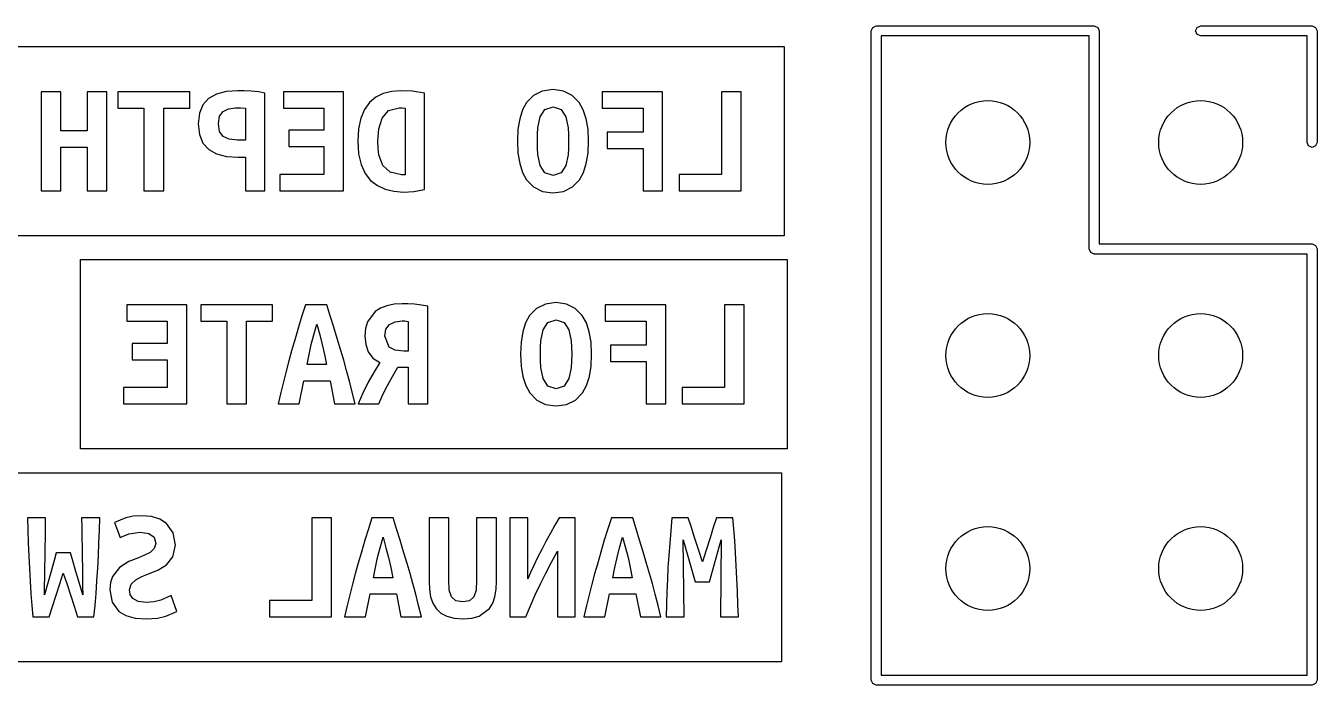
# Model space of a CAD drawing. Extents: x 109 to 192, y -153 to -42.
# Drawn here: x 116.8 to 132.21, y -115.7 to -107.84 of the extents above; entities that cross this region are included whole.
import ezdxf

# ---------------------------------------------------------------- set-up
doc = ezdxf.new("R2010")
doc.units = 0
doc.layers.add('BLACK', color=7, linetype='CONTINUOUS')

msp = doc.modelspace()

# ---------------------------------------------------------------- linework, layer by layer
at = {"layer": 'BLACK', "linetype": 'CONTINUOUS'}
for p, q in [((126.903, -107.863), (126.945, -107.845)), ((126.945, -107.845), (129.545, -107.845)), ((129.545, -107.845), (129.587, -107.863)), ((130.773, -107.863), (130.815, -107.845)), ((130.815, -107.845), (132.145, -107.845)), ((132.145, -107.845), (132.187, -107.863)), ((126.885, -107.905), (126.903, -107.863)), ((126.885, -115.645), (126.885, -107.905)), ((127.005, -107.965), (127.005, -115.585)), ((129.485, -107.965), (127.005, -107.965)), ((129.485, -110.505), (129.485, -107.965)), ((129.587, -107.863), (129.605, -107.905)), ((129.605, -107.905), (129.605, -110.445)), ((130.755, -107.905), (130.773, -107.863)), ((130.773, -107.947), (130.755, -107.905)), ((130.815, -107.965), (130.773, -107.947)), ((132.085, -107.965), (130.815, -107.965)), ((132.085, -109.235), (132.085, -107.965)), ((132.187, -107.863), (132.205, -107.905)), ((132.205, -107.905), (132.205, -109.235)), ((116.47, -108.092), (125.846, -108.092)), ((125.846, -108.092), (125.846, -110.348)), ((119.327, -108.618), (119.189, -108.628)), ((119.402, -108.62), (119.327, -108.618)), ((121.274, -108.618), (121.163, -108.627)), ((121.406, -108.624), (121.274, -108.618)), ((123.088, -108.605), (122.96, -108.622)), ((123.211, -108.622), (123.088, -108.605)), ((116.982, -108.631), (116.982, -109.811)), ((117.217, -108.631), (116.982, -108.631)), ((117.217, -109.096), (117.217, -108.631)), ((117.763, -108.631), (117.529, -108.631)), ((117.529, -108.631), (117.529, -109.096)), ((117.763, -109.811), (117.763, -108.631)), ((118.754, -108.631), (117.897, -108.631)), ((117.897, -108.631), (117.897, -108.826)), ((118.754, -108.826), (118.754, -108.631)), ((118.979, -108.71), (118.91, -108.785)), ((119.072, -108.659), (118.979, -108.71)), ((119.189, -108.628), (119.072, -108.659)), ((119.487, -108.625), (119.402, -108.62)), ((119.574, -108.633), (119.487, -108.625)), ((119.651, -108.647), (119.574, -108.633)), ((119.651, -109.811), (119.651, -108.647)), ((120.587, -108.631), (119.872, -108.631)), ((119.872, -108.631), (119.872, -108.826)), ((120.587, -109.811), (120.587, -108.631)), ((120.899, -108.76), (120.84, -108.843)), ((120.973, -108.696), (120.899, -108.76)), ((121.062, -108.652), (120.973, -108.696)), ((121.163, -108.627), (121.062, -108.652)), ((121.556, -108.647), (121.406, -108.624)), ((121.556, -109.797), (121.556, -108.647)), ((122.772, -108.76), (122.724, -108.847)), ((122.855, -108.674), (122.772, -108.76)), ((122.96, -108.622), (122.855, -108.674)), ((123.316, -108.674), (123.211, -108.622)), ((123.4, -108.76), (123.316, -108.674)), ((123.449, -108.847), (123.4, -108.76)), ((123.675, -108.631), (123.675, -108.826)), ((124.396, -108.631), (123.675, -108.631)), ((124.396, -109.811), (124.396, -108.631)), ((125.334, -108.631), (125.098, -108.631)), ((125.098, -108.631), (125.098, -109.616)), ((125.334, -109.811), (125.334, -108.631)), ((117.897, -108.826), (118.207, -108.826)), ((118.207, -108.826), (118.207, -109.811)), ((118.443, -109.811), (118.443, -108.826)), ((118.443, -108.826), (118.754, -108.826)), ((118.869, -108.886), (118.855, -109.012)), ((118.91, -108.785), (118.869, -108.886)), ((119.095, -109.01), (119.109, -108.923)), ((119.109, -108.923), (119.151, -108.865)), ((119.151, -108.865), (119.217, -108.833)), ((119.217, -108.833), (119.301, -108.822)), ((119.301, -108.822), (119.359, -108.823)), ((119.359, -108.823), (119.417, -108.828)), ((119.417, -108.828), (119.417, -109.209)), ((119.872, -108.826), (120.352, -108.826)), ((120.352, -108.826), (120.352, -109.09)), ((120.84, -108.843), (120.795, -108.947)), ((121.048, -108.944), (121.126, -108.855)), ((121.126, -108.855), (121.253, -108.822)), ((121.253, -108.822), (121.288, -108.823)), ((121.288, -108.823), (121.322, -108.828)), ((121.322, -108.828), (121.322, -109.62)), ((122.724, -108.847), (122.69, -108.953)), ((122.934, -108.929), (122.991, -108.841)), ((122.991, -108.841), (123.088, -108.809)), ((123.088, -108.809), (123.185, -108.841)), ((123.185, -108.841), (123.241, -108.929)), ((123.484, -108.953), (123.449, -108.847)), ((123.675, -108.826), (124.162, -108.826)), ((124.162, -108.826), (124.162, -109.111)), ((118.855, -109.012), (118.869, -109.14)), ((119.109, -109.103), (119.095, -109.01)), ((120.767, -109.072), (120.758, -109.22)), ((120.795, -108.947), (120.767, -109.072)), ((120.996, -109.22), (121.008, -109.071)), ((121.008, -109.071), (121.048, -108.944)), ((122.67, -109.077), (122.663, -109.22)), ((122.69, -108.953), (122.67, -109.077)), ((122.903, -109.137), (122.908, -109.059)), ((122.908, -109.059), (122.934, -108.929)), ((123.241, -108.929), (123.268, -109.06)), ((123.268, -109.06), (123.273, -109.137)), ((123.506, -109.077), (123.484, -108.953)), ((123.513, -109.22), (123.506, -109.077)), ((117.529, -109.096), (117.217, -109.096)), ((118.869, -109.14), (118.91, -109.242)), ((119.152, -109.164), (119.109, -109.103)), ((119.223, -109.197), (119.152, -109.164)), ((119.322, -109.209), (119.223, -109.197)), ((119.417, -109.209), (119.322, -109.209)), ((120.352, -109.09), (119.935, -109.09)), ((119.935, -109.09), (119.935, -109.285)), ((120.758, -109.22), (120.768, -109.372)), ((121, -109.304), (120.996, -109.22)), ((122.663, -109.22), (122.67, -109.363)), ((122.901, -109.22), (122.903, -109.137)), ((122.903, -109.303), (122.901, -109.22)), ((123.273, -109.137), (123.274, -109.22)), ((123.274, -109.22), (123.273, -109.303)), ((123.506, -109.363), (123.513, -109.22)), ((124.162, -109.111), (123.735, -109.111)), ((123.735, -109.111), (123.735, -109.306)), ((132.103, -109.277), (132.085, -109.235)), ((132.205, -109.235), (132.187, -109.277)), ((117.217, -109.811), (117.217, -109.29)), ((117.217, -109.29), (117.529, -109.29)), ((117.529, -109.29), (117.529, -109.811)), ((118.91, -109.242), (118.98, -109.318)), ((118.98, -109.318), (119.074, -109.37)), ((119.074, -109.37), (119.192, -109.402)), ((119.935, -109.285), (120.352, -109.285)), ((120.352, -109.285), (120.352, -109.616)), ((120.768, -109.372), (120.799, -109.499)), ((121.01, -109.381), (121, -109.304)), ((121.058, -109.508), (121.01, -109.381)), ((122.67, -109.363), (122.691, -109.487)), ((122.908, -109.38), (122.903, -109.303)), ((122.934, -109.511), (122.908, -109.38)), ((123.268, -109.381), (123.241, -109.511)), ((123.273, -109.303), (123.268, -109.381)), ((123.485, -109.487), (123.506, -109.363)), ((123.735, -109.306), (124.162, -109.306)), ((124.162, -109.306), (124.162, -109.811)), ((132.145, -109.295), (132.103, -109.277)), ((132.187, -109.277), (132.145, -109.295)), ((119.192, -109.402), (119.333, -109.412)), ((119.333, -109.412), (119.417, -109.412)), ((119.417, -109.412), (119.417, -109.811)), ((120.799, -109.499), (120.848, -109.604)), ((121.146, -109.591), (121.058, -109.508)), ((122.691, -109.487), (122.725, -109.593)), ((122.992, -109.599), (122.934, -109.511)), ((123.241, -109.511), (123.185, -109.599)), ((123.451, -109.593), (123.485, -109.487)), ((120.352, -109.616), (119.83, -109.616)), ((119.83, -109.616), (119.83, -109.811)), ((120.848, -109.604), (120.912, -109.687)), ((120.912, -109.687), (120.992, -109.749)), ((121.28, -109.622), (121.146, -109.591)), ((121.301, -109.622), (121.28, -109.622)), ((121.322, -109.62), (121.301, -109.622)), ((122.725, -109.593), (122.773, -109.68)), ((122.773, -109.68), (122.857, -109.766)), ((123.088, -109.631), (122.992, -109.599)), ((123.185, -109.599), (123.088, -109.631)), ((123.319, -109.766), (123.403, -109.68)), ((123.403, -109.68), (123.451, -109.593)), ((125.098, -109.616), (124.593, -109.616)), ((124.593, -109.616), (124.593, -109.811)), ((116.982, -109.811), (117.217, -109.811)), ((117.529, -109.811), (117.763, -109.811)), ((118.207, -109.811), (118.443, -109.811)), ((119.417, -109.811), (119.651, -109.811)), ((119.83, -109.811), (120.587, -109.811)), ((120.992, -109.749), (121.085, -109.792)), ((121.085, -109.792), (121.19, -109.817)), ((121.19, -109.817), (121.305, -109.826)), ((121.305, -109.826), (121.428, -109.819)), ((121.428, -109.819), (121.556, -109.797)), ((122.857, -109.766), (122.961, -109.818)), ((122.961, -109.818), (123.086, -109.835)), ((123.086, -109.835), (123.213, -109.818)), ((123.213, -109.818), (123.319, -109.766)), ((124.162, -109.811), (124.396, -109.811)), ((124.593, -109.811), (125.334, -109.811)), ((125.846, -110.348), (116.47, -110.348)), ((129.605, -110.445), (132.145, -110.445)), ((132.145, -110.445), (132.187, -110.463)), ((132.187, -110.463), (132.205, -110.505)), ((129.503, -110.547), (129.485, -110.505)), ((129.545, -110.565), (129.503, -110.547)), ((132.085, -110.565), (129.545, -110.565)), ((132.085, -115.585), (132.085, -110.565)), ((132.205, -110.505), (132.205, -115.645)), ((117.449, -110.632), (125.883, -110.632)), ((117.449, -112.888), (117.449, -110.632)), ((125.883, -110.632), (125.883, -112.888)), ((118.718, -111.171), (118.004, -111.171)), ((118.004, -111.171), (118.004, -111.366)), ((118.718, -112.351), (118.718, -111.171)), ((119.743, -111.171), (118.886, -111.171)), ((118.886, -111.171), (118.886, -111.366)), ((119.743, -111.366), (119.743, -111.171)), ((120.135, -111.171), (120.093, -111.303)), ((120.391, -111.171), (120.135, -111.171)), ((120.431, -111.302), (120.391, -111.171)), ((121.029, -111.21), (120.964, -111.251)), ((121.105, -111.181), (121.029, -111.21)), ((121.192, -111.164), (121.105, -111.181)), ((121.288, -111.158), (121.192, -111.164)), ((121.355, -111.16), (121.288, -111.158)), ((121.435, -111.165), (121.355, -111.16)), ((121.517, -111.174), (121.435, -111.165)), ((121.593, -111.188), (121.517, -111.174)), ((121.593, -112.351), (121.593, -111.188)), ((122.891, -111.214), (122.808, -111.3)), ((122.997, -111.162), (122.891, -111.214)), ((123.124, -111.145), (122.997, -111.162)), ((123.248, -111.162), (123.124, -111.145)), ((123.352, -111.214), (123.248, -111.162)), ((123.437, -111.3), (123.352, -111.214)), ((123.711, -111.171), (123.711, -111.366)), ((124.433, -111.171), (123.711, -111.171)), ((124.433, -112.351), (124.433, -111.171)), ((125.37, -111.171), (125.134, -111.171)), ((125.134, -111.171), (125.134, -112.156)), ((125.37, -112.351), (125.37, -111.171)), ((118.004, -111.366), (118.484, -111.366)), ((118.484, -111.366), (118.484, -111.63)), ((118.886, -111.366), (119.196, -111.366)), ((119.196, -111.366), (119.196, -112.351)), ((119.432, -112.351), (119.432, -111.366)), ((119.432, -111.366), (119.743, -111.366)), ((120.093, -111.303), (120.052, -111.438)), ((120.472, -111.436), (120.431, -111.302)), ((120.874, -111.372), (120.85, -111.452)), ((120.964, -111.251), (120.874, -111.372)), ((121.137, -111.406), (121.204, -111.373)), ((121.204, -111.373), (121.288, -111.362)), ((121.288, -111.362), (121.32, -111.363)), ((121.32, -111.363), (121.358, -111.368)), ((121.358, -111.368), (121.358, -111.722)), ((122.761, -111.387), (122.727, -111.493)), ((122.808, -111.3), (122.761, -111.387)), ((122.971, -111.469), (123.027, -111.381)), ((123.027, -111.381), (123.124, -111.349)), ((123.124, -111.349), (123.221, -111.381)), ((123.221, -111.381), (123.278, -111.469)), ((123.486, -111.387), (123.437, -111.3)), ((123.521, -111.493), (123.486, -111.387)), ((123.711, -111.366), (124.199, -111.366)), ((124.199, -111.366), (124.199, -111.651)), ((120.052, -111.438), (120.01, -111.578)), ((120.203, -111.645), (120.233, -111.527)), ((120.233, -111.527), (120.269, -111.4)), ((120.269, -111.4), (120.304, -111.527)), ((120.304, -111.527), (120.334, -111.645)), ((120.514, -111.574), (120.472, -111.436)), ((120.85, -111.452), (120.842, -111.545)), ((120.842, -111.545), (120.853, -111.643)), ((121.08, -111.543), (121.094, -111.462)), ((121.134, -111.675), (121.08, -111.543)), ((121.094, -111.462), (121.137, -111.406)), ((122.727, -111.493), (122.706, -111.617)), ((122.944, -111.599), (122.971, -111.469)), ((123.278, -111.469), (123.304, -111.6)), ((123.542, -111.617), (123.521, -111.493)), ((118.484, -111.63), (118.067, -111.63)), ((118.067, -111.63), (118.067, -111.825)), ((120.01, -111.578), (119.969, -111.721)), ((120.177, -111.762), (120.203, -111.645)), ((120.334, -111.645), (120.361, -111.762)), ((120.556, -111.715), (120.514, -111.574)), ((120.853, -111.643), (120.884, -111.731)), ((121.204, -111.71), (121.134, -111.675)), ((122.706, -111.617), (122.699, -111.76)), ((122.938, -111.76), (122.939, -111.677)), ((122.939, -111.677), (122.944, -111.599)), ((123.304, -111.6), (123.309, -111.677)), ((123.309, -111.677), (123.311, -111.76)), ((123.549, -111.76), (123.542, -111.617)), ((124.199, -111.651), (123.772, -111.651)), ((123.772, -111.651), (123.772, -111.846)), ((118.067, -111.825), (118.484, -111.825)), ((118.484, -111.825), (118.484, -112.156)), ((119.936, -111.839), (119.903, -111.961)), ((119.969, -111.721), (119.936, -111.839)), ((120.154, -111.884), (120.177, -111.762)), ((120.361, -111.762), (120.385, -111.884)), ((120.591, -111.832), (120.556, -111.715)), ((120.625, -111.955), (120.591, -111.832)), ((120.884, -111.731), (120.94, -111.805)), ((120.94, -111.805), (121.023, -111.859)), ((121.307, -111.722), (121.204, -111.71)), ((121.358, -111.722), (121.307, -111.722)), ((122.699, -111.76), (122.706, -111.903)), ((122.939, -111.843), (122.938, -111.76)), ((122.944, -111.92), (122.939, -111.843)), ((123.309, -111.843), (123.304, -111.921)), ((123.311, -111.76), (123.309, -111.843)), ((123.542, -111.903), (123.549, -111.76)), ((123.772, -111.846), (124.199, -111.846)), ((124.199, -111.846), (124.199, -112.351)), ((119.903, -111.961), (119.871, -112.087)), ((120.385, -111.884), (120.154, -111.884)), ((120.659, -112.082), (120.625, -111.955)), ((120.954, -111.969), (120.884, -112.094)), ((121.023, -111.859), (120.954, -111.969)), ((121.172, -112.024), (121.236, -111.916)), ((121.236, -111.916), (121.358, -111.916)), ((121.358, -111.916), (121.358, -112.351)), ((122.706, -111.903), (122.727, -112.027)), ((122.971, -112.051), (122.944, -111.92)), ((123.304, -111.921), (123.278, -112.051)), ((123.522, -112.027), (123.542, -111.903)), ((118.484, -112.156), (117.962, -112.156)), ((117.962, -112.156), (117.962, -112.351)), ((119.871, -112.087), (119.839, -112.217)), ((120.059, -112.351), (120.114, -112.078)), ((120.114, -112.078), (120.429, -112.078)), ((120.429, -112.078), (120.482, -112.351)), ((120.692, -112.214), (120.659, -112.082)), ((120.884, -112.094), (120.818, -112.226)), ((121.057, -112.238), (121.112, -112.131)), ((121.112, -112.131), (121.172, -112.024)), ((122.727, -112.027), (122.762, -112.133)), ((122.762, -112.133), (122.81, -112.22)), ((123.028, -112.139), (122.971, -112.051)), ((123.124, -112.171), (123.028, -112.139)), ((123.221, -112.139), (123.124, -112.171)), ((123.278, -112.051), (123.221, -112.139)), ((123.44, -112.22), (123.487, -112.133)), ((123.487, -112.133), (123.522, -112.027)), ((125.134, -112.156), (124.629, -112.156)), ((124.629, -112.156), (124.629, -112.351)), ((119.839, -112.217), (119.808, -112.351)), ((120.726, -112.351), (120.692, -112.214)), ((120.818, -112.226), (120.764, -112.351)), ((121.01, -112.351), (121.057, -112.238)), ((122.81, -112.22), (122.894, -112.306)), ((122.894, -112.306), (122.998, -112.358)), ((123.25, -112.358), (123.356, -112.306)), ((123.356, -112.306), (123.44, -112.22)), ((117.962, -112.351), (118.718, -112.351)), ((119.196, -112.351), (119.432, -112.351)), ((119.808, -112.351), (120.059, -112.351)), ((120.482, -112.351), (120.726, -112.351)), ((120.764, -112.351), (121.01, -112.351)), ((121.358, -112.351), (121.593, -112.351)), ((122.998, -112.358), (123.122, -112.375)), ((123.122, -112.375), (123.25, -112.358)), ((124.199, -112.351), (124.433, -112.351)), ((124.629, -112.351), (125.37, -112.351)), ((125.883, -112.888), (117.449, -112.888)), ((113.455, -113.172), (125.813, -113.172)), ((125.813, -113.172), (125.813, -115.428)), ((118.078, -113.691), (117.99, -113.709)), ((118.18, -113.685), (118.078, -113.691)), ((118.296, -113.695), (118.18, -113.685)), ((118.395, -113.726), (118.296, -113.695)), ((117.033, -113.711), (116.816, -113.711)), ((116.816, -113.711), (116.821, -113.858)), ((117.031, -113.945), (117.032, -113.826)), ((117.032, -113.826), (117.033, -113.711)), ((117.68, -113.711), (117.463, -113.711)), ((117.463, -113.711), (117.465, -113.826)), ((117.465, -113.826), (117.467, -113.944)), ((117.671, -114.008), (117.676, -113.857)), ((117.676, -113.857), (117.68, -113.711)), ((117.99, -113.709), (117.854, -113.765)), ((117.854, -113.765), (117.922, -113.946)), ((118.476, -113.778), (118.395, -113.726)), ((118.556, -113.889), (118.476, -113.778)), ((120.446, -113.711), (120.21, -113.711)), ((120.21, -113.711), (120.21, -114.696)), ((120.446, -114.891), (120.446, -113.711)), ((120.885, -113.843), (120.843, -113.978)), ((120.927, -113.711), (120.885, -113.843)), ((121.182, -113.711), (120.927, -113.711)), ((121.222, -113.842), (121.182, -113.711)), ((121.263, -113.976), (121.222, -113.842)), ((121.609, -113.711), (121.609, -114.464)), ((121.843, -113.711), (121.609, -113.711)), ((121.843, -114.447), (121.843, -113.711)), ((122.412, -113.711), (122.176, -113.711)), ((122.176, -113.711), (122.176, -114.449)), ((122.412, -114.464), (122.412, -113.711)), ((122.786, -113.711), (122.574, -113.711)), ((122.574, -113.711), (122.574, -114.891)), ((122.786, -114.437), (122.786, -113.711)), ((123.11, -113.799), (123.056, -113.893)), ((123.163, -113.711), (123.11, -113.799)), ((123.352, -113.711), (123.163, -113.711)), ((123.352, -114.891), (123.352, -113.711)), ((123.742, -113.843), (123.7, -113.978)), ((123.784, -113.711), (123.742, -113.843)), ((124.039, -113.711), (123.784, -113.711)), ((124.08, -113.842), (124.039, -113.711)), ((124.121, -113.976), (124.08, -113.842)), ((124.506, -113.711), (124.493, -113.864)), ((124.7, -113.711), (124.506, -113.711)), ((124.735, -113.812), (124.7, -113.711)), ((124.777, -113.943), (124.735, -113.812)), ((125.004, -113.814), (124.961, -113.949)), ((125.038, -113.711), (125.004, -113.814)), ((125.232, -113.711), (125.038, -113.711)), ((125.244, -113.84), (125.232, -113.711)), ((125.256, -113.98), (125.244, -113.84)), ((116.821, -113.858), (116.827, -114.009)), ((116.827, -114.009), (116.833, -114.162)), ((117.029, -114.065), (117.031, -113.945)), ((117.467, -113.944), (117.469, -114.064)), ((117.664, -114.16), (117.671, -114.008)), ((117.922, -113.946), (118.028, -113.9)), ((118.028, -113.9), (118.162, -113.881)), ((118.162, -113.881), (118.266, -113.896)), ((118.266, -113.896), (118.328, -113.941)), ((118.328, -113.941), (118.349, -114.016)), ((118.583, -114.037), (118.556, -113.889)), ((120.843, -113.978), (120.801, -114.118)), ((121.025, -114.067), (121.06, -113.94)), ((121.06, -113.94), (121.095, -114.067)), ((121.305, -114.114), (121.263, -113.976)), ((123.004, -113.991), (122.953, -114.089)), ((123.056, -113.893), (123.004, -113.991)), ((123.7, -113.978), (123.659, -114.118)), ((123.882, -114.067), (123.917, -113.94)), ((123.917, -113.94), (123.953, -114.067)), ((124.163, -114.114), (124.121, -113.976)), ((124.493, -113.864), (124.48, -114.012)), ((124.651, -114.891), (124.639, -113.974)), ((124.639, -113.974), (124.784, -114.473)), ((124.824, -114.088), (124.777, -113.943)), ((124.961, -113.949), (124.916, -114.096)), ((124.956, -114.473), (125.095, -113.974)), ((125.095, -113.974), (125.085, -114.891)), ((125.265, -114.127), (125.256, -113.98)), ((116.833, -114.162), (116.84, -114.314)), ((117.027, -114.184), (117.029, -114.065)), ((117.16, -114.129), (117.137, -114.218)), ((117.332, -114.129), (117.16, -114.129)), ((117.358, -114.222), (117.332, -114.129)), ((117.469, -114.064), (117.471, -114.183)), ((117.657, -114.312), (117.664, -114.16)), ((118.215, -114.157), (118.141, -114.186)), ((118.281, -114.122), (118.215, -114.157)), ((118.33, -114.076), (118.281, -114.122)), ((118.349, -114.016), (118.33, -114.076)), ((118.553, -114.177), (118.583, -114.037)), ((120.801, -114.118), (120.76, -114.261)), ((120.994, -114.185), (121.025, -114.067)), ((121.095, -114.067), (121.126, -114.185)), ((121.348, -114.255), (121.305, -114.114)), ((122.953, -114.089), (122.904, -114.184)), ((123.069, -114.238), (123.14, -114.108)), ((123.14, -114.108), (123.14, -114.891)), ((123.659, -114.118), (123.617, -114.261)), ((123.852, -114.185), (123.882, -114.067)), ((123.953, -114.067), (123.983, -114.185)), ((124.205, -114.255), (124.163, -114.114)), ((124.469, -114.158), (124.459, -114.303)), ((124.48, -114.012), (124.469, -114.158)), ((124.872, -114.233), (124.824, -114.088)), ((124.916, -114.096), (124.872, -114.233)), ((125.274, -114.279), (125.265, -114.127)), ((116.84, -114.314), (116.849, -114.465)), ((117.023, -114.415), (117.025, -114.301)), ((117.025, -114.301), (117.027, -114.184)), ((117.137, -114.218), (117.104, -114.336)), ((117.396, -114.351), (117.358, -114.222)), ((117.471, -114.183), (117.473, -114.3)), ((117.473, -114.3), (117.475, -114.415)), ((117.647, -114.463), (117.657, -114.312)), ((117.916, -114.301), (117.833, -114.408)), ((118.026, -114.232), (117.916, -114.301)), ((118.141, -114.186), (118.026, -114.232)), ((118.372, -114.334), (118.476, -114.271)), ((118.476, -114.271), (118.553, -114.177)), ((120.76, -114.261), (120.727, -114.379)), ((120.946, -114.424), (120.968, -114.302)), ((120.968, -114.302), (120.994, -114.185)), ((121.126, -114.185), (121.152, -114.302)), ((121.152, -114.302), (121.176, -114.424)), ((121.382, -114.372), (121.348, -114.255)), ((122.859, -114.277), (122.819, -114.363)), ((122.904, -114.184), (122.859, -114.277)), ((123.002, -114.369), (123.069, -114.238)), ((123.617, -114.261), (123.584, -114.379)), ((123.803, -114.424), (123.826, -114.302)), ((123.826, -114.302), (123.852, -114.185)), ((123.983, -114.185), (124.01, -114.302)), ((124.01, -114.302), (124.034, -114.424)), ((124.239, -114.372), (124.205, -114.255)), ((124.459, -114.303), (124.452, -114.447)), ((125.281, -114.434), (125.274, -114.279)), ((116.849, -114.465), (116.858, -114.612)), ((117.022, -114.525), (117.023, -114.415)), ((117.104, -114.336), (117.064, -114.475)), ((117.202, -114.497), (117.244, -114.369)), ((117.244, -114.369), (117.287, -114.494)), ((117.438, -114.494), (117.396, -114.351)), ((117.475, -114.415), (117.476, -114.525)), ((117.637, -114.611), (117.647, -114.463)), ((117.833, -114.408), (117.809, -114.48)), ((118.056, -114.502), (118.109, -114.451)), ((118.109, -114.451), (118.181, -114.411)), ((118.181, -114.411), (118.261, -114.378)), ((118.261, -114.378), (118.372, -114.334)), ((120.727, -114.379), (120.694, -114.501)), ((121.176, -114.424), (120.946, -114.424)), ((121.416, -114.495), (121.382, -114.372)), ((121.609, -114.464), (121.613, -114.562)), ((121.85, -114.571), (121.843, -114.447)), ((122.176, -114.449), (122.169, -114.573)), ((122.408, -114.562), (122.412, -114.464)), ((122.819, -114.363), (122.786, -114.437)), ((122.937, -114.499), (123.002, -114.369)), ((123.584, -114.379), (123.552, -114.501)), ((124.034, -114.424), (123.803, -114.424)), ((124.273, -114.495), (124.239, -114.372)), ((124.452, -114.447), (124.445, -114.592)), ((124.784, -114.473), (124.956, -114.473)), ((125.288, -114.59), (125.281, -114.434)), ((116.858, -114.612), (116.87, -114.755)), ((117.064, -114.475), (117.021, -114.628)), ((117.021, -114.628), (117.022, -114.525)), ((117.16, -114.632), (117.202, -114.497)), ((117.287, -114.494), (117.332, -114.63)), ((117.477, -114.628), (117.438, -114.494)), ((117.476, -114.525), (117.477, -114.628)), ((117.624, -114.755), (117.637, -114.611)), ((117.809, -114.48), (117.8, -114.569)), ((117.8, -114.569), (117.827, -114.716)), ((118.035, -114.567), (118.056, -114.502)), ((118.043, -114.623), (118.035, -114.567)), ((118.075, -114.672), (118.043, -114.623)), ((120.662, -114.627), (120.63, -114.757)), ((120.694, -114.501), (120.662, -114.627)), ((120.85, -114.891), (120.906, -114.618)), ((120.906, -114.618), (121.22, -114.618)), ((121.22, -114.618), (121.273, -114.891)), ((121.45, -114.622), (121.416, -114.495)), ((121.483, -114.754), (121.45, -114.622)), ((121.613, -114.562), (121.628, -114.651)), ((121.877, -114.653), (121.85, -114.571)), ((122.169, -114.573), (122.143, -114.654)), ((122.393, -114.651), (122.408, -114.562)), ((122.876, -114.629), (122.937, -114.499)), ((123.52, -114.627), (123.488, -114.757)), ((123.552, -114.501), (123.52, -114.627)), ((123.708, -114.891), (123.763, -114.618)), ((123.763, -114.618), (124.077, -114.618)), ((124.077, -114.618), (124.131, -114.891)), ((124.307, -114.622), (124.273, -114.495)), ((124.341, -114.754), (124.307, -114.622)), ((124.445, -114.592), (124.44, -114.74)), ((125.294, -114.743), (125.288, -114.59)), ((116.87, -114.755), (116.882, -114.891)), ((117.077, -114.891), (117.118, -114.766)), ((117.118, -114.766), (117.16, -114.632)), ((117.332, -114.63), (117.376, -114.765)), ((117.376, -114.765), (117.416, -114.891)), ((117.61, -114.891), (117.624, -114.755)), ((117.827, -114.716), (117.908, -114.825)), ((118.137, -114.707), (118.075, -114.672)), ((118.235, -114.719), (118.137, -114.707)), ((118.33, -114.712), (118.235, -114.719)), ((118.409, -114.692), (118.33, -114.712)), ((118.532, -114.635), (118.409, -114.692)), ((118.601, -114.826), (118.532, -114.635)), ((120.21, -114.696), (119.705, -114.696)), ((119.705, -114.696), (119.705, -114.891)), ((120.63, -114.757), (120.599, -114.891)), ((121.517, -114.891), (121.483, -114.754)), ((121.628, -114.651), (121.654, -114.728)), ((121.654, -114.728), (121.694, -114.793)), ((121.929, -114.698), (121.877, -114.653)), ((122.01, -114.711), (121.929, -114.698)), ((122.092, -114.698), (122.01, -114.711)), ((122.143, -114.654), (122.092, -114.698)), ((122.329, -114.793), (122.368, -114.728)), ((122.368, -114.728), (122.393, -114.651)), ((122.763, -114.891), (122.818, -114.76)), ((122.818, -114.76), (122.876, -114.629)), ((123.488, -114.757), (123.456, -114.891)), ((124.375, -114.891), (124.341, -114.754)), ((124.44, -114.74), (124.436, -114.891)), ((125.3, -114.891), (125.294, -114.743)), ((116.882, -114.891), (117.077, -114.891)), ((117.416, -114.891), (117.61, -114.891)), ((117.908, -114.825), (117.992, -114.875)), ((117.992, -114.875), (118.101, -114.905)), ((118.101, -114.905), (118.235, -114.915)), ((118.235, -114.915), (118.367, -114.907)), ((118.367, -114.907), (118.469, -114.884)), ((118.469, -114.884), (118.601, -114.826)), ((119.705, -114.891), (120.446, -114.891)), ((120.599, -114.891), (120.85, -114.891)), ((121.273, -114.891), (121.517, -114.891)), ((121.694, -114.793), (121.75, -114.846)), ((121.75, -114.846), (121.82, -114.884)), ((121.82, -114.884), (121.908, -114.907)), ((121.908, -114.907), (122.014, -114.915)), ((122.014, -114.915), (122.119, -114.907)), ((122.119, -114.907), (122.206, -114.884)), ((122.206, -114.884), (122.329, -114.793)), ((122.574, -114.891), (122.763, -114.891)), ((123.14, -114.891), (123.352, -114.891)), ((123.456, -114.891), (123.708, -114.891)), ((124.131, -114.891), (124.375, -114.891)), ((124.436, -114.891), (124.651, -114.891)), ((125.085, -114.891), (125.3, -114.891)), ((125.813, -115.428), (113.455, -115.428)), ((126.903, -115.687), (126.885, -115.645)), ((126.945, -115.705), (126.903, -115.687)), ((132.145, -115.705), (126.945, -115.705)), ((127.005, -115.585), (132.085, -115.585)), ((132.187, -115.687), (132.145, -115.705)), ((132.205, -115.645), (132.187, -115.687))]:
    msp.add_line(p, q, dxfattribs=at)
at = {"layer": 'BLACK'}
for centre in [(128.275, -109.235), (130.815, -109.235), (128.275, -111.775), (130.815, -111.775), (128.275, -114.315), (130.815, -114.315)]:
    msp.add_circle(centre, 0.5, dxfattribs=at)

doc.saveas('drawing.dxf')
